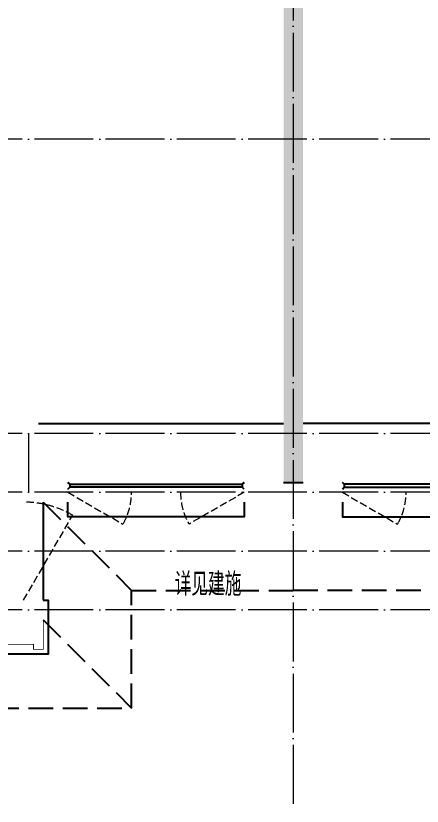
# Model space of a CAD drawing. Extents: x -518115 to 790560, y -210384 to 1628073.
# Drawn here: x 442787 to 446931, y 670657 to 678714 of the extents above; entities that cross this region are included whole.
import ezdxf

# ---------------------------------------------------------------- set-up
doc = ezdxf.new("R2010")
doc.units = 0
doc.header["$LTSCALE"] = 1000
doc.header["$MEASUREMENT"] = 0
doc.linetypes.add('DASH', pattern=[0.35, 0.25, -0.1])
doc.linetypes.add('DOTE', pattern=[2.42, 2, -0.2, 0.02, -0.2])
for name, color, linetype in [('3-栏杆1', 135, 'Continuous'), ('3.5方案汇报，与郭总、侯月琴确定户型_t8$0$2020.03.04 -1安徽标准化洋房户型(UA）_t8_t8$0$看线', 154, 'Continuous'), ('PUB_TEXT', 4, 'Continuous'), ('保温', 6, 'Continuous'), ('卫生间', 6, 'Continuous'), ('看线', 251, 'Continuous')]:
    doc.layers.add(name, color=color, linetype=linetype)
doc.layers.add('DOTE', color=19, linetype='DOTE', lineweight=9)
doc.layers.add('WINDOW', color=144, linetype='Continuous', lineweight=15)
doc.styles.add('_TCH_AXIS', font='COMPLEX', dxfattribs={"bigfont": 'GBCBIG'})
pattern_1 = [(45, (-445516.58, -596748.81), (0, 47.4157523), [100.584, -33.528]), (135, (-445492.87, -596725.102), (3e-15, 47.4157523), [100.584, -33.528])]

# ---------------------------------------------------------------- blocks, each defined once
blk = doc.blocks.new('A$C718F517F')
at = {"layer": '保温', "linetype": 'ByBlock', "ltscale": 10}
h = blk.add_hatch(dxfattribs=at)
h.set_pattern_fill('AR-HBONE', color=251, scale=55)
h.set_pattern_definition(pattern_1)
edge = h.paths.add_edge_path()
edge.add_line((200, 5100), (200.1, 7700))
edge.add_line((200.1, 7700), (0.1, 7700))
edge.add_line((0.1, 7700), (0, 5100))
edge.add_line((0, 5100), (200, 5100))
h = blk.add_hatch(dxfattribs=at)
h.set_pattern_fill('AR-HBONE', color=251, scale=55)
h.set_pattern_definition(pattern_1)
edge = h.paths.add_edge_path()
edge.add_line((900, 4900), (900, 5100))
edge.add_line((900, 5100), (-700, 5100))
edge.add_line((-700, 5100), (-700, 4900))
edge.add_line((-700, 4900), (900, 4900))
at = {"layer": '保温', "linetype": 'Continuous', "ltscale": 10}
h = blk.add_hatch(dxfattribs=at)
h.set_pattern_fill('HEX', color=251, scale=10, angle=90, style=0)
h.set_pattern_definition([(90, (-503782.47, -516048.461), (-16.49778, 1e-15), [9.525, -19.05]), (210, (-503782.47, -516048.461), (8.24889, -14.2874966), [9.525, -19.05]), (150, (-503782.47, -516038.936), (-8.24889, -14.2874966), [9.525, -19.05])])
h.paths.add_polyline_path([(0.1, 0), (200.1, 0), (200, 4900), (0, 4900)])
at = {"layer": '保温', "color": 251, "linetype": 'ByBlock', "ltscale": 10}
for p, q in [((0, 7700), (200, 7700)), ((0, 4900), (200, 4900)), ((0, 0), (200, 0))]:
    blk.add_line(p, q, dxfattribs=at)
blk = doc.blocks.new('A$C148B7D8E')
at = {"layer": '卫生间', "color": 159, "linetype": 'DASH', "true_color": 0x22346e}
for p, q in [((22550, 0), (23450, -900)), ((22550, -1200), (23450, -2100))]:
    blk.add_line(p, q, dxfattribs=at)
blk.add_lwpolyline([(9400.3, 15400), (7700, 15400), (7700, 10800), (7300, 10800), (7300, 10000), (900, 10000), (900, 9000), (-900, 9000), (-900, -900), (1750, -900), (1750, -2100), (23450, -2100), (23450, -900), (25100, -900)], dxfattribs=at)
blk = doc.blocks.new('HFHFTHFD')
at = {"layer": 'DOTE', "linetype": 'DOTE', "ltscale": 0.3}
for p, q in [((445616.6, 612948.8), (445616.6, 593448.8)), ((472616.6, 600248.8), (418616.6, 600248.8)), ((472616.6, 597248.8), (418616.6, 597248.8)), ((442916.6, 597248.8), (442916.6, 596648.8)), ((472616.6, 596648.8), (418616.6, 596648.8)), ((472616.6, 596048.8), (418616.6, 596048.8)), ((472616.6, 595448.8), (418616.6, 595448.8))]:
    blk.add_line(p, q, dxfattribs=at)

msp = doc.modelspace()

# ---------------------------------------------------------------- linework, layer by layer
at = {"color": 30, "const_width": 8}
msp.add_lwpolyline([(443066.6, 672557.2), (443066.6, 672257.2), (442966.6, 672257.2), (442966.6, 672307.2), (441916.6, 672307.2), (441916.6, 672557.2)], dxfattribs=at)
at = {"layer": '3-栏杆1', "color": 5}
for p, q in [((443316.6, 673957.2), (443336.8, 673939.4)), ((443336.8, 673939.4), (443316.6, 673957.2)), ((445116.6, 673957.2), (445096.3, 673939.4)), ((445096.3, 673939.4), (445116.6, 673957.2)), ((446116.6, 673957.2), (446136.8, 673939.4)), ((446136.8, 673939.4), (446116.6, 673957.2)), ((443316.6, 673890.3), (443336.8, 673910.1)), ((443336.8, 673910.1), (443316.6, 673890.3)), ((443336.8, 673939.4), (443336.8, 673910.1)), ((443336.8, 673939.3), (445096.3, 673939.4)), ((445096.3, 673910.1), (443336.8, 673910)), ((445096.3, 673939.4), (445096.3, 673910.1)), ((445116.6, 673890.3), (445096.3, 673910.1)), ((446116.6, 673890.3), (446136.8, 673910.1)), ((446136.8, 673939.4), (446136.8, 673910.1)), ((447896.3, 673939.3), (446136.8, 673939.4)), ((446136.8, 673910.1), (447896.3, 673910))]:
    msp.add_line(p, q, dxfattribs=at)
at = {"layer": '3.5方案汇报，与郭总、侯月琴确定户型_t8$0$2020.03.04 -1安徽标准化洋房户型(UA）_t8_t8$0$看线', "ltscale": 10}
for p, q in [((443016.6, 674557.2), (445516.6, 674557.2)), ((448216.6, 674557.2), (445716.6, 674557.2))]:
    msp.add_line(p, q, dxfattribs=at)
at = {"layer": 'WINDOW', "color": 250, "linetype": 'DASH', "ltscale": 0.3}
for points in [[(443316.6, 673857.2), (443879.7, 673532.5, 0.131485), (443966.6, 673857.2)], [(445116.6, 673857.2), (444553.4, 673532.5, -0.131485), (444466.6, 673857.2)], [(446116.6, 673857.2), (446679.7, 673532.5, 0.131485), (446766.6, 673857.2)], [(442866.6, 672757.2), (443366.6, 673623.2, 0.131652), (442866.6, 673757.2)]]:
    msp.add_lwpolyline(points, format="xyb", dxfattribs=at)
at = {"layer": '看线', "color": 202, "ltscale": 0.5}
for points in [[(443066.6, 673757.2), (443066.6, 672757.2)], [(445116.6, 673757.2), (445116.6, 673607.2), (443316.6, 673607.2), (443316.6, 673757.2)], [(446116.6, 673757.2), (446116.6, 673607.2), (447916.6, 673607.2), (447916.6, 673757.2)]]:
    msp.add_lwpolyline(points, dxfattribs=at)
at = {"layer": '看线', "color": 201}
msp.add_lwpolyline([(443066.6, 672757.2), (443116.6, 672757.2), (443116.6, 672207.2), (441866.6, 672207.2), (441866.6, 672407.2)], dxfattribs=at)

# ---------------------------------------------------------------- block references
for name, p in [('HFHFTHFD', (0, 77208.4)), ('A$C148B7D8E', (420516.6, 673757.2)), ('A$C718F517F', (445516.6, 673957.2))]:
    msp.add_blockref(name, p)
at = {"xscale": -1}
msp.add_blockref('A$C148B7D8E', (470716.6, 673757.2), dxfattribs=at)

# ---------------------------------------------------------------- texts
at = {"layer": 'PUB_TEXT', "style": '_TCH_AXIS'}
msp.add_text('详见建施', height=236.31, dxfattribs=at).set_placement((444406.2, 672801.9))

doc.saveas('drawing.dxf')
